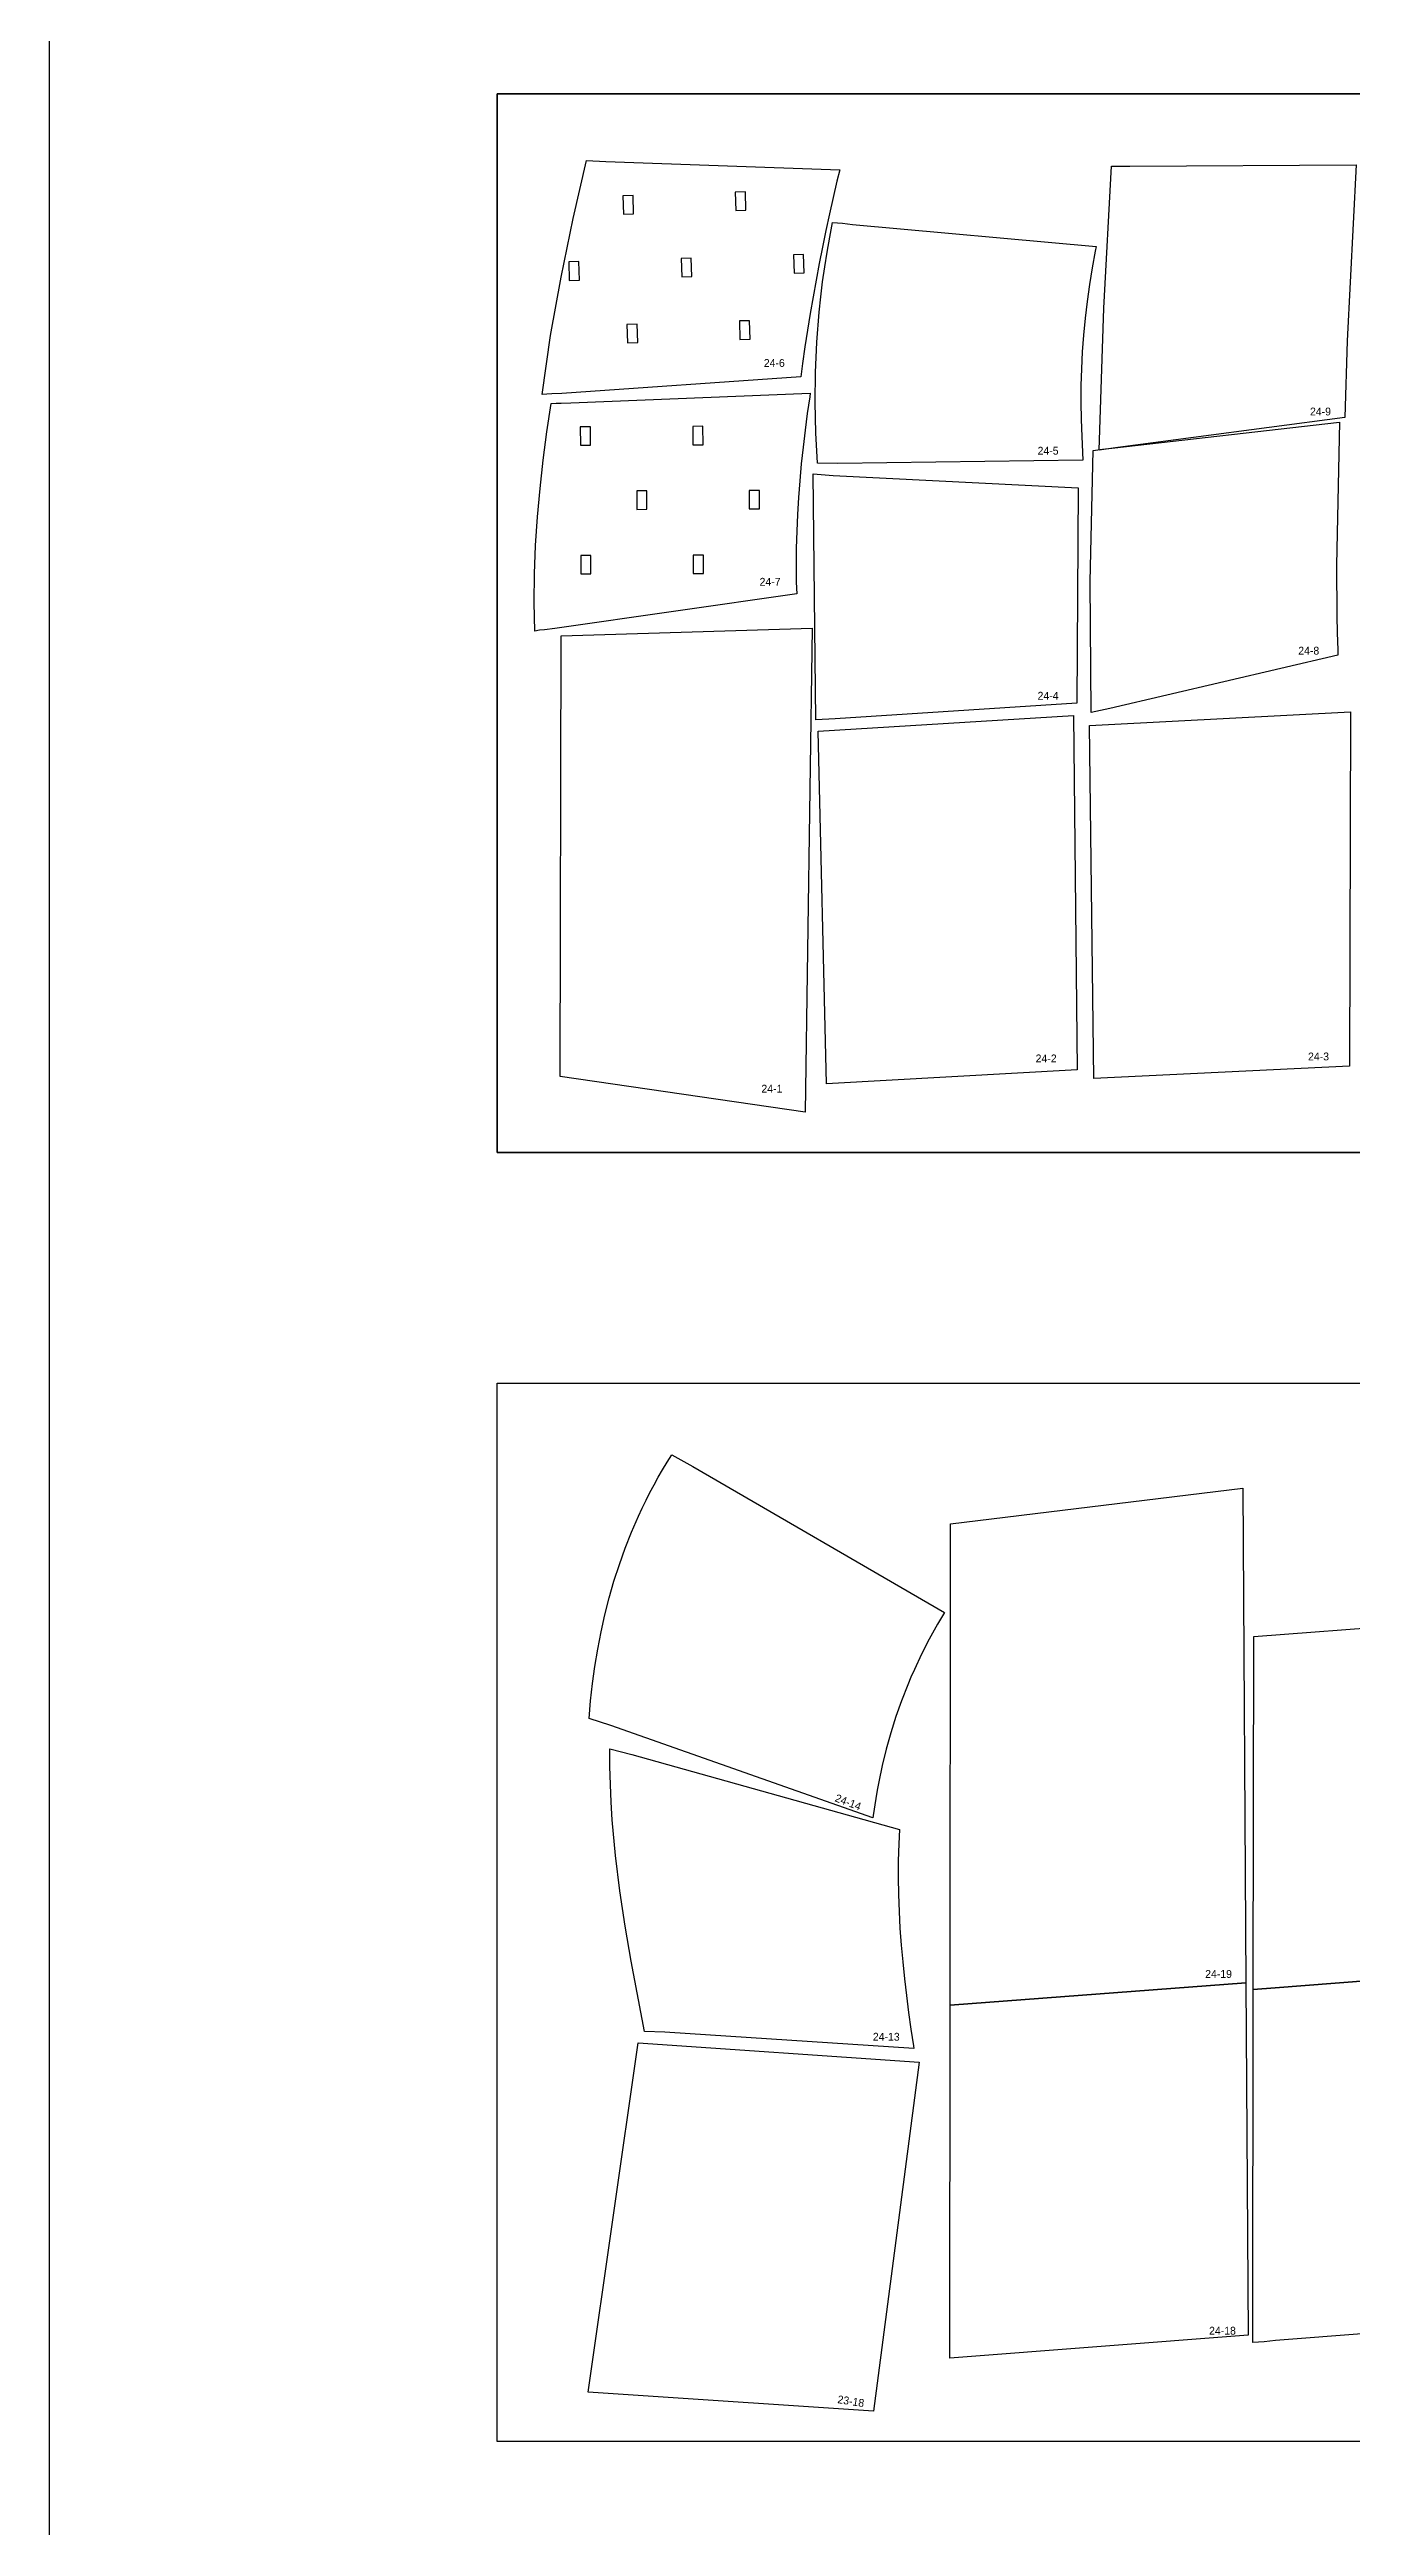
# Model space of a CAD drawing. Header units: millimetres. Extents: x 12942 to 18383, y 13072 to 17462.
# Drawn here: x 12942 to 13274, y 14092 to 14723 of the extents above; entities that cross this region are included whole.
import ezdxf

# ---------------------------------------------------------------- set-up
doc = ezdxf.new("R2010")
doc.units = ezdxf.units.MM
doc.header["$LTSCALE"] = 100
doc.header["$MEASUREMENT"] = 0
for name, color, linetype in [('CUT', 3, 'Continuous'), ('Default', 7, 'Continuous'), ('text', 1, 'Continuous')]:
    doc.layers.add(name, color=color, linetype=linetype)

msp = doc.modelspace()

# ---------------------------------------------------------------- linework, layer by layer
msp.add_lwpolyline([(13056.03, 14712.15), (13602.2, 14712.15), (13602.2, 14442.15), (13056.03, 14442.15)], close=True)
at = {"layer": 'CUT'}
for points in [[(13078.86, 14695.1), (13083.75, 14694.88), (13143.44, 14692.78), (13142.75, 14689.9), (13141.79, 14685.7), (13140.85, 14681.49), (13139.94, 14677.28), (13139.06, 14673.06), (13138.23, 14668.83), (13137.42, 14664.59), (13136.64, 14660.35), (13135.9, 14656.1), (13135.2, 14651.85), (13134.55, 14647.59), (13133.95, 14643.32), (13133.5, 14639.92), (13072.52, 14635.72), (13070.02, 14635.61), (13068.76, 14635.53), (13067.51, 14635.42), (13069.7, 14650.46), (13072.36, 14665.41), (13075.43, 14680.3), (13078.86, 14695.1)], [(13212.78, 14693.67), (13217.5, 14693.71), (13275.18, 14694.07), (13272.87, 14649.12), (13272.34, 14629.57), (13214.41, 14621.93), (13212.06, 14621.63), (13210.87, 14621.45), (13209.66, 14621.25), (13210.83, 14657.47), (13212.78, 14693.67)], [(13088.27, 14681.43), (13090.88, 14681.52), (13090.73, 14686.21), (13088.12, 14686.12), (13088.27, 14681.43)], [(13116.94, 14682.35), (13119.54, 14682.43), (13119.39, 14687.12), (13116.79, 14687.04), (13116.94, 14682.35)], [(13137.82, 14617.95), (13137.39, 14625.66), (13137.21, 14633.38), (13137.28, 14641.09), (13137.61, 14648.8), (13138.21, 14656.49), (13138.61, 14660.32), (13139.08, 14664.15), (13139.61, 14667.97), (13140.22, 14671.78), (13140.89, 14675.57), (13141.64, 14679.36), (13142.9, 14679.25), (13144.18, 14679.11), (13146.75, 14678.79), (13208.87, 14673.24), (13208.61, 14671.97), (13207.84, 14667.72), (13207.15, 14663.47), (13206.56, 14659.2), (13206.05, 14654.92), (13205.65, 14650.62), (13205.33, 14646.32), (13205.11, 14642.02), (13204.98, 14637.71), (13204.96, 14633.39), (13205.02, 14629.08), (13205.18, 14624.77), (13205.5, 14618.72), (13142.94, 14617.81), (13137.82, 14617.95)], [(13103.13, 14665.47), (13105.73, 14665.56), (13105.58, 14670.25), (13102.98, 14670.16), (13103.13, 14665.47)], [(13131.8, 14666.39), (13134.4, 14666.47), (13134.25, 14671.16), (13131.65, 14671.08), (13131.8, 14666.39)], [(13074.46, 14664.56), (13077.07, 14664.64), (13076.92, 14669.33), (13074.31, 14669.25), (13074.46, 14664.56)], [(13089.32, 14648.6), (13091.92, 14648.68), (13091.77, 14653.37), (13089.17, 14653.29), (13089.32, 14648.6)], [(13117.99, 14649.51), (13120.59, 14649.59), (13120.44, 14654.28), (13117.84, 14654.2), (13117.99, 14649.51)], [(13065.63, 14575.11), (13065.5, 14582.39), (13065.58, 14589.67), (13065.87, 14596.94), (13066.34, 14604.21), (13066.99, 14611.47), (13067.8, 14618.71), (13068.75, 14625.93), (13069.85, 14633.14), (13071.1, 14633.21), (13072.36, 14633.25), (13074.86, 14633.29), (13135.94, 14635.75), (13135.8, 14634.87), (13135.18, 14630.6), (13134.61, 14626.33), (13134.1, 14622.05), (13133.64, 14617.76), (13133.25, 14613.47), (13132.92, 14609.17), (13132.67, 14604.86), (13132.48, 14600.56), (13132.37, 14596.24), (13132.33, 14591.93), (13132.38, 14587.62), (13132.47, 14584.62), (13070.73, 14575.73), (13068.16, 14575.46), (13066.89, 14575.3), (13065.63, 14575.11)], [(13077.28, 14622.54), (13079.88, 14622.55), (13079.87, 14627.24), (13077.26, 14627.23), (13077.28, 14622.54)], [(13105.96, 14622.63), (13108.57, 14622.64), (13108.55, 14627.34), (13105.94, 14627.33), (13105.96, 14622.63)], [(13207.6, 14554.31), (13207.35, 14587.73), (13208.11, 14621.15), (13209.33, 14621.33), (13210.52, 14621.49), (13212.87, 14621.75), (13270.92, 14628.38), (13270.23, 14591.9), (13270.23, 14587.59), (13270.26, 14583.27), (13270.31, 14578.96), (13270.39, 14574.65), (13270.5, 14570.34), (13270.54, 14568.99), (13212.38, 14555.38), (13207.6, 14554.31)], [(13137.39, 14552.45), (13136.69, 14615.23), (13141.79, 14614.76), (13204.28, 14611.66), (13203.98, 14556.68), (13142.28, 14552.76), (13137.39, 14552.45)], [(13091.67, 14606.16), (13094.28, 14606.17), (13094.26, 14610.86), (13091.66, 14610.85), (13091.67, 14606.16)], [(13120.35, 14606.25), (13122.96, 14606.26), (13122.95, 14610.96), (13120.34, 14610.95), (13120.35, 14606.25)], [(13077.39, 14589.68), (13079.99, 14589.69), (13079.98, 14594.39), (13077.37, 14594.38), (13077.39, 14589.68)], [(13106.07, 14589.78), (13108.68, 14589.79), (13108.66, 14594.48), (13106.05, 14594.47), (13106.07, 14589.78)], [(13136.44, 14575.86), (13134.67, 14452.43), (13072.13, 14461.47), (13072.42, 14573.87), (13136.44, 14575.86)], [(13137.93, 14549.56), (13203.12, 14553.57), (13204.05, 14463.21), (13140.1, 14459.64), (13137.93, 14549.56)], [(13208.27, 14461), (13207.16, 14551), (13212.05, 14551.26), (13273.8, 14554.54), (13273.51, 14464.14), (13208.27, 14461)], [(13079.54, 14297.78), (13079.9, 14302.22), (13080.38, 14306.64), (13080.99, 14311.06), (13081.71, 14315.46), (13082.56, 14319.84), (13083.53, 14324.18), (13084.63, 14328.5), (13085.86, 14332.78), (13087.23, 14337.01), (13088.72, 14341.19), (13090.35, 14345.32), (13092.12, 14349.4), (13093.06, 14351.41), (13094.03, 14353.4), (13095.03, 14355.38), (13096.08, 14357.34), (13097.15, 14359.28), (13098.27, 14361.21), (13099.42, 14363.11), (13100.6, 14364.99), (13105.97, 14362.05), (13170.15, 14324.76), (13168.4, 14321.78), (13166.3, 14318.01), (13164.34, 14314.17), (13162.5, 14310.27), (13161.63, 14308.3), (13160.79, 14306.31), (13159.22, 14302.3), (13157.79, 14298.23), (13156.49, 14294.12), (13155.33, 14289.96), (13154.31, 14285.78), (13153.42, 14281.56), (13153.01, 14279.44), (13152.65, 14277.32), (13152.01, 14273.05), (13151.96, 14272.73), (13151.94, 14272.57), (13151.93, 14272.49), (13151.93, 14272.4), (13085.04, 14295.99), (13079.54, 14297.78)], [(13171.65, 14224.61), (13171.75, 14347.4), (13246.3, 14356.54), (13247.07, 14230.33), (13171.65, 14224.61)], [(13249.06, 14318.65), (13325.11, 14324.49), (13325.66, 14234.56), (13254.58, 14229.09), (13248.97, 14228.65), (13249.06, 14318.65)], [(13093.64, 14217.93), (13090.23, 14235.82), (13088.7, 14244.8), (13087.36, 14253.8), (13086.26, 14262.83), (13085.43, 14271.87), (13085.13, 14276.4), (13084.93, 14280.94), (13084.81, 14285.48), (13084.8, 14290.02), (13090.41, 14288.6), (13158.7, 14269.45), (13158.52, 14265.79), (13158.37, 14261.48), (13158.36, 14257.17), (13158.42, 14252.86), (13158.58, 14248.55), (13158.82, 14244.25), (13159.14, 14239.95), (13159.52, 14235.65), (13159.97, 14231.36), (13160.47, 14227.08), (13161.02, 14222.81), (13161.62, 14218.54), (13162.28, 14214.27), (13162.38, 14213.6), (13098.81, 14217.74), (13093.64, 14217.93)], [(13248.97, 14228.65), (13254.58, 14229.09), (13325.66, 14234.56), (13326.22, 14144.61), (13254.61, 14139.07), (13251.7, 14138.79), (13250.27, 14138.67), (13248.85, 14138.58), (13248.97, 14228.65)], [(13171.65, 14224.61), (13247.07, 14230.33), (13247.62, 14140.45), (13171.57, 14134.62), (13171.65, 14224.61)], [(13163.7, 14210.09), (13152.11, 14121.1), (13089.44, 14125.24), (13079.27, 14125.92), (13092.04, 14215.01), (13163.7, 14210.09)]]:
    msp.add_lwpolyline(points, dxfattribs=at)
at = {"layer": 'Default'}
for points in [[(12941.85, 13072.39), (12941.85, 17461.76), (18382.56, 17461.76), (18382.56, 13072.39)], [(13056.03, 14383.32), (13602.2, 14383.32), (13602.2, 14113.32), (13056.03, 14113.32)]]:
    msp.add_lwpolyline(points, close=True, dxfattribs=at)
msp.add_lwpolyline([(13056.03, 14712.15), (13056.03, 14442.15), (15556.03, 14442.15), (15556.03, 14712.15), (13056.03, 14712.15)], dxfattribs=at)

# ---------------------------------------------------------------- texts
at = {"layer": 'text', "char_height": 2, "width": 9.39, "attachment_point": 1}
for s, insert in [('24-6', (13124.08, 14644.48)), ('24-9', (13263.43, 14632.11)), ('24-5', (13193.93, 14622.11)), ('24-7', (13123.01, 14588.68)), ('24-8', (13260.43, 14571.11)), ('24-4', (13193.93, 14559.61)), ('24-3', (13262.93, 14467.61)), ('24-2', (13193.43, 14467.11)), ('24-1', (13123.47, 14459.39)), ('24-19', (13236.68, 14233.6)), ('24-13', (13151.9, 14217.58)), ('24-18', (13237.68, 14142.6))]:
    msp.add_mtext(s, dxfattribs=dict(at, insert=insert))
for s, insert, rotation in [('24-14', (13142.75, 14278.55), 339.39736), ('23-18', (13143.08, 14125.14), 351.1166)]:
    msp.add_mtext(s, dxfattribs=dict(at, insert=insert, rotation=rotation))

doc.saveas('drawing.dxf')
